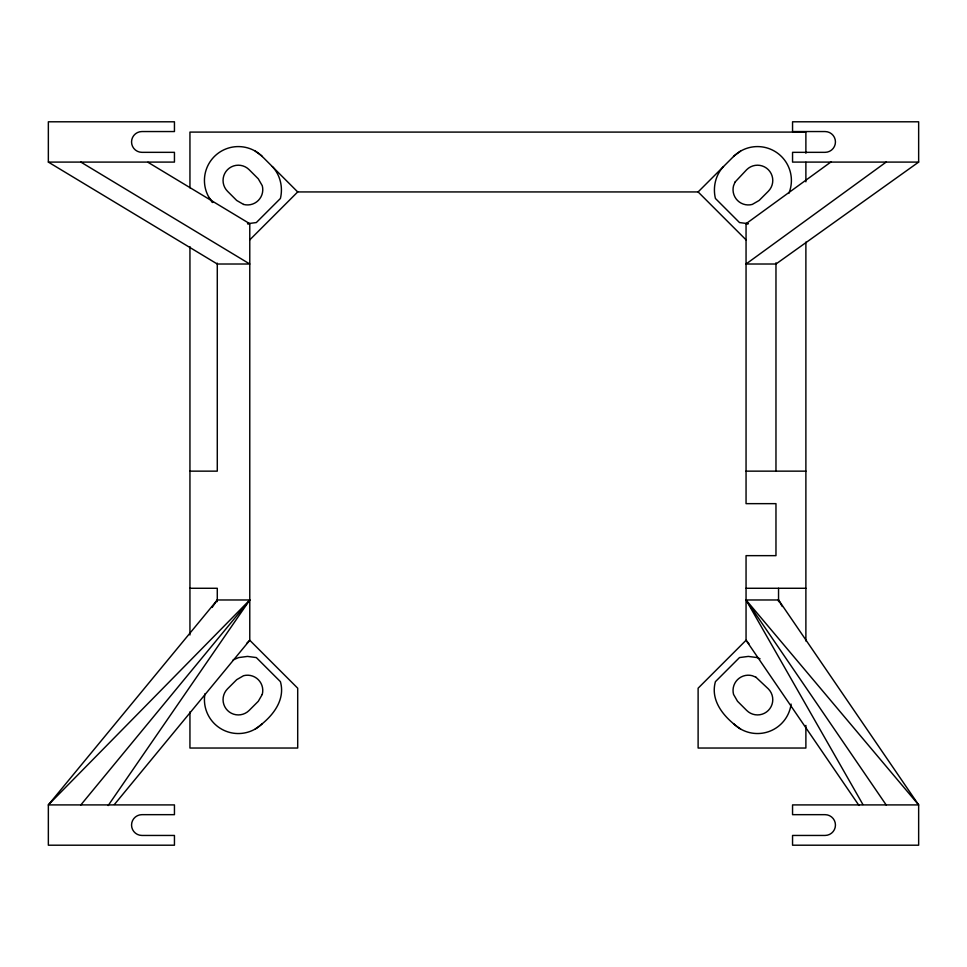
<?xml version="1.0" encoding="UTF-8"?>
<svg xmlns="http://www.w3.org/2000/svg" width="967" height="967" viewBox="0 0 967 967"><rect width="100%" height="100%" fill="white"/><g stroke="black" fill="none" stroke-linecap="round" stroke-linejoin="round"><path stroke-width="1.45" d="M212.16 607.409L217.285 599.975L249.776 599.975L108.147 805.571M723.485 166.566C715.52 174.979 712.703 187.308 715.423 198.477L739.501 222.555L748.313 223.715L746.053 223.715L831.33 161.682M217.285 599.975L48.35 804.907L48.35 845.206L174.447 845.206L174.447 835.452L141.944 835.452A10.395 10.395 0 0 1 131.548 825.056A10.395 10.395 0 0 1 141.944 814.661L174.447 814.661L174.447 804.907L48.35 804.907L249.776 599.975L80.853 804.907M114.444 804.447L249.776 640.275L249.776 223.715L147.903 162.251M246.609 643.49L249.776 640.275L297.703 688.202L297.703 748.035L189.943 748.035L189.943 711.857M249.776 239.864L297.703 191.937L698.114 191.937L746.053 239.864M698.114 191.937L734.4 155.651L740.565 151.118M255.264 729.009C270.518 718.662 286.039 701.595 280.406 681.65L256.328 657.572L247.516 656.412L238.704 657.572L233.144 659.881M886.147 162.093L746.053 264.015L775.969 264.015L918.65 162.093L918.65 121.794L792.553 121.794L792.553 131.548L825.056 131.548A10.395 10.395 0 0 1 835.452 141.944A10.395 10.395 0 0 1 825.056 152.339L792.553 152.339L792.553 162.093L918.65 162.093M48.35 162.093L174.447 162.093L174.447 152.339L141.944 152.339A10.395 10.395 0 0 1 131.548 141.944A10.395 10.395 0 0 1 141.944 131.548L174.447 131.548L174.447 121.794L48.35 121.794L48.35 162.093L217.285 264.015L249.776 264.015L80.853 162.093M249.776 223.715L247.516 223.715L256.328 222.555L280.406 198.477C283.126 187.308 280.309 174.979 272.343 166.566M189.943 471.147L217.285 471.147L217.285 263.133M746.053 471.147L805.886 471.147M189.943 588.274L217.285 588.274L217.285 601.643M746.053 588.274L805.886 588.274M886.147 804.907L746.053 599.975L918.65 804.907L792.553 804.907L792.553 814.661L825.056 814.661A10.395 10.395 0 0 1 835.452 825.056A10.395 10.395 0 0 1 825.056 835.452L792.553 835.452L792.553 845.206L918.65 845.206L918.65 804.907L778.544 599.975L746.053 599.975L862.927 804.556M760.038 658.781L757.125 657.572L748.313 656.412L739.501 657.572L715.423 681.65C709.79 701.595 725.298 718.662 740.565 729.009M255.264 151.118L261.416 155.651L297.703 191.937M748.954 643.72L746.053 640.275L746.053 555.65L775.969 555.65L775.969 503.65L746.053 503.65L746.053 223.413M208.969 197.413L212.74 202.55M858.974 805.463L746.053 640.275L698.114 688.202L698.114 748.035L805.886 748.035L805.886 725.431M778.544 599.975L782.291 606.527M805.886 153.233L805.886 132.092L189.943 132.092L189.943 187.852M805.886 162.238L805.886 181.82M805.886 242.101L805.886 641.024M778.544 588.274L778.544 601.643M775.969 262.794L775.969 471.147M189.943 246.621L189.943 634.993M212.365 202.26A33.893 33.893 0 0 1 215.423 155.494A33.893 33.893 0 0 1 262.287 156.509M262.287 723.618A33.893 33.893 0 0 1 204.944 693.762M733.542 156.509A33.893 33.893 0 0 1 788.818 193.448M791.103 704.085A33.893 33.893 0 0 1 733.542 723.618M262.262 694.415L258.31 701.268L249.123 710.455A15.279 15.279 0 0 1 227.523 710.455A15.279 15.279 0 0 1 227.523 688.855L236.71 679.668L243.563 675.715A15.279 15.279 0 0 1 262.262 694.415M735.089 182.026L733.554 185.712A15.279 15.279 0 0 0 752.266 204.424L759.119 200.471L768.306 191.273A15.279 15.279 0 0 0 768.306 169.672A15.279 15.279 0 0 0 746.705 169.672L735.089 182.026M243.563 204.424L236.71 200.471L227.523 191.273A15.279 15.279 0 0 1 227.523 169.672A15.279 15.279 0 0 1 249.123 169.672L258.31 178.859L262.262 185.712A15.279 15.279 0 0 1 243.563 204.424M755.952 677.238L752.266 675.715A15.279 15.279 0 0 0 733.554 694.415L737.519 701.268L746.705 710.455A15.279 15.279 0 0 0 768.306 710.455A15.279 15.279 0 0 0 768.306 688.855L755.952 677.238"/></g></svg>
